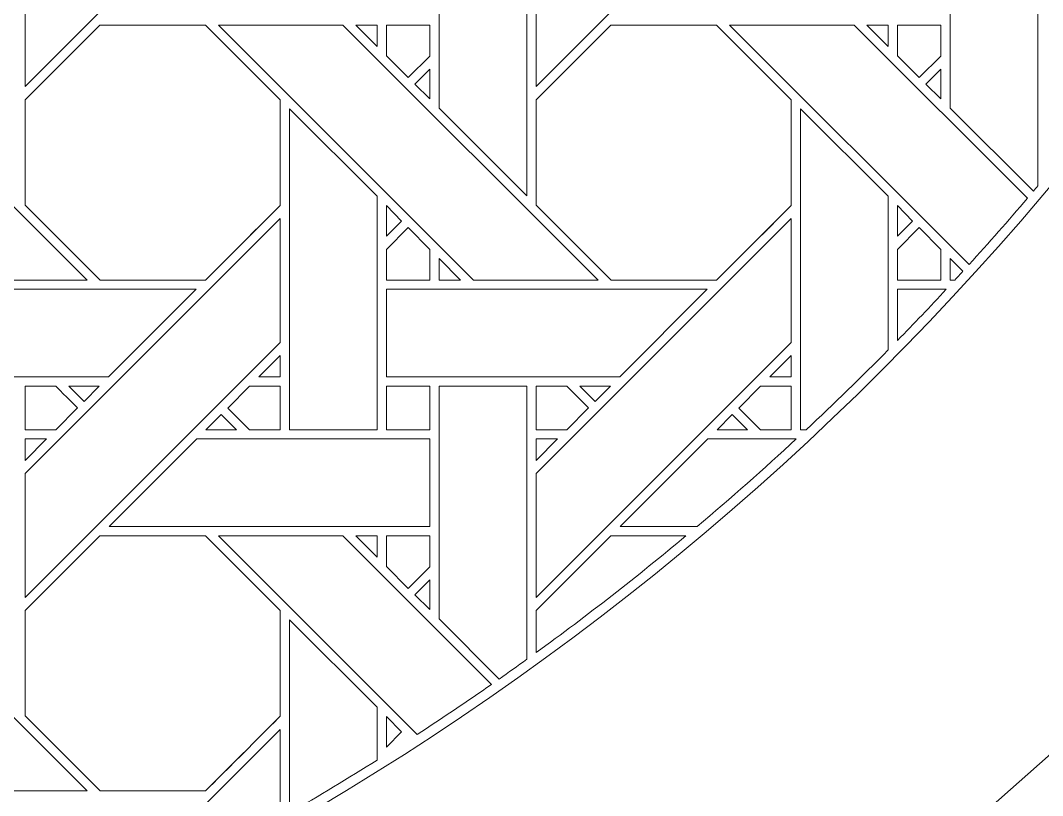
# Model space of a CAD drawing. Header units: inches. Extents: x 6.4 to 18.4, y 3.1 to 15.1.
# Drawn here: x 14.509 to 16.407, y 4.58 to 6.02 of the extents above; entities that cross this region are included whole.
import ezdxf

# ---------------------------------------------------------------- set-up
doc = ezdxf.new("R2010")
doc.units = ezdxf.units.IN
doc.header["$MEASUREMENT"] = 0
doc.layers.add('Design', color=7, linetype='Continuous', lineweight=0)

msp = doc.modelspace()

# ---------------------------------------------------------------- linework, layer by layer
at = {"layer": 'Design'}
for points, knots in [([(12.3829, 15.0948), (9.0691, 15.0948), (6.3829, 12.4085), (6.3829, 9.0948), (6.3829, 5.7811), (9.0691, 3.0948), (12.3829, 3.0948), (15.6966, 3.0948), (18.3829, 5.7811), (18.3829, 9.0948), (18.3829, 12.4085), (15.6966, 15.0948), (12.3829, 15.0948)], [0, 0, 0, 0, 1, 1, 1, 2, 2, 2, 3, 3, 3, 4, 4, 4, 4]), ([(12.3829, 14.3629), (9.4733, 14.3629), (7.1147, 12.0043), (7.1147, 9.0948), (7.1147, 6.1852), (9.4733, 3.8266), (12.3829, 3.8266), (15.2924, 3.8266), (17.651, 6.1852), (17.651, 9.0948), (17.651, 12.0043), (15.2924, 14.3629), (12.3829, 14.3629)], [0, 0, 0, 0, 1, 1, 1, 2, 2, 2, 3, 3, 3, 4, 4, 4, 4]), ([(14.9915, 6.3705), (14.9915, 6.3705), (14.5179, 5.8968), (14.5179, 5.8968), (14.5179, 5.8968), (14.5179, 6.1269), (14.5179, 6.1269), (14.5179, 6.1269), (14.9915, 6.6005), (14.9915, 6.6005), (14.9915, 6.6005), (14.9915, 6.3705), (14.9915, 6.3705)], [0, 0, 0, 0, 1, 1, 1, 2, 2, 2, 3, 3, 3, 4, 4, 4, 4]), ([(15.4666, 6.1269), (15.4666, 6.1269), (15.9403, 6.6005), (15.9403, 6.6005), (15.9403, 6.6005), (15.9403, 6.3705), (15.9403, 6.3705), (15.9403, 6.3705), (15.4666, 5.8968), (15.4666, 5.8968), (15.4666, 5.8968), (15.4666, 6.1269), (15.4666, 6.1269)], [0, 0, 0, 0, 1, 1, 1, 2, 2, 2, 3, 3, 3, 4, 4, 4, 4]), ([(15.4494, 6.289), (15.4494, 6.289), (15.4494, 5.6939), (15.4494, 5.6939), (15.4494, 5.6939), (15.2865, 5.8568), (15.2865, 5.8568), (15.2865, 5.8568), (15.2865, 6.289), (15.2865, 6.289), (15.2865, 6.289), (15.4494, 6.289), (15.4494, 6.289)], [0, 0, 0, 0, 1, 1, 1, 2, 2, 2, 3, 3, 3, 4, 4, 4, 4]), ([(16.3982, 5.7124), (16.3953, 5.709), (16.3925, 5.7057), (16.3897, 5.7024), (16.3897, 5.7024), (16.2352, 5.8568), (16.2352, 5.8568), (16.2352, 5.8568), (16.2352, 6.289), (16.2352, 6.289), (16.2352, 6.289), (16.3982, 6.289), (16.3982, 6.289), (16.3982, 6.289), (16.3982, 5.7124), (16.3982, 5.7124)], [0, 0, 0, 0, 1, 1, 1, 2, 2, 2, 3, 3, 3, 4, 4, 4, 5, 5, 5, 5]), ([(13.9283, 6.0112), (13.9283, 6.0112), (14.1592, 6.0112), (14.1592, 6.0112), (14.1592, 6.0112), (14.6329, 5.5375), (14.6329, 5.5375), (14.6329, 5.5375), (14.4018, 5.5375), (14.4018, 5.5375), (14.4018, 5.5375), (13.9283, 6.0112), (13.9283, 6.0112)], [0, 0, 0, 0, 1, 1, 1, 2, 2, 2, 3, 3, 3, 4, 4, 4, 4]), ([(14.5179, 5.6767), (14.5179, 5.6767), (14.5179, 5.8724), (14.5179, 5.8724), (14.5179, 5.8724), (14.6566, 6.0111), (14.6566, 6.0111), (14.6566, 6.0111), (14.8528, 6.0111), (14.8528, 6.0111), (14.8528, 6.0111), (14.9915, 5.8724), (14.9915, 5.8724), (14.9915, 5.8724), (14.9915, 5.6762), (14.9915, 5.6762), (14.9737, 5.6582), (14.8618, 5.5465), (14.8528, 5.5375), (14.8528, 5.5375), (14.6571, 5.5375), (14.6571, 5.5375), (14.6571, 5.5375), (14.5179, 5.6767), (14.5179, 5.6767)], [0, 0, 0, 0, 1, 1, 1, 2, 2, 2, 3, 3, 3, 4, 4, 4, 5, 5, 5, 6, 6, 6, 7, 7, 7, 8, 8, 8, 8]), ([(14.5179, 5.6767), (14.5179, 5.6767), (14.5179, 5.8724), (14.5179, 5.8724), (14.5179, 5.8724), (14.6566, 6.0111), (14.6566, 6.0111), (14.6566, 6.0111), (14.8528, 6.0111), (14.8528, 6.0111), (14.8528, 6.0111), (14.9915, 5.8724), (14.9915, 5.8724), (14.9915, 5.8724), (14.9915, 5.6762), (14.9915, 5.6762), (14.9737, 5.6582), (14.8617, 5.5464), (14.8528, 5.5375), (14.8528, 5.5375), (14.6571, 5.5375), (14.6571, 5.5375), (14.6571, 5.5375), (14.5179, 5.6767), (14.5179, 5.6767)], [0, 0, 0, 0, 1, 1, 1, 2, 2, 2, 3, 3, 3, 4, 4, 4, 5, 5, 5, 6, 6, 6, 7, 7, 7, 8, 8, 8, 8]), ([(14.877, 6.0112), (14.877, 6.0112), (15.1079, 6.0112), (15.1079, 6.0112), (15.1079, 6.0112), (15.5816, 5.5375), (15.5816, 5.5375), (15.5816, 5.5375), (15.3505, 5.5375), (15.3505, 5.5375), (15.3505, 5.5375), (14.877, 6.0112), (14.877, 6.0112)], [0, 0, 0, 0, 1, 1, 1, 2, 2, 2, 3, 3, 3, 4, 4, 4, 4]), ([(15.1715, 6.0111), (15.1715, 6.0111), (15.1715, 5.9713), (15.1715, 5.9713), (15.1715, 5.9713), (15.1321, 6.0111), (15.1321, 6.0111), (15.1321, 6.0111), (15.1715, 6.0111), (15.1715, 6.0111)], [0, 0, 0, 0, 1, 1, 1, 2, 2, 2, 3, 3, 3, 3]), ([(15.269, 6.0111), (15.269, 6.0111), (15.269, 5.9535), (15.269, 5.9535), (15.269, 5.9535), (15.2291, 5.9136), (15.2291, 5.9136), (15.2291, 5.9136), (15.1887, 5.9539), (15.1887, 5.9539), (15.1887, 5.9539), (15.1887, 6.0111), (15.1887, 6.0111), (15.1887, 6.0111), (15.269, 6.0111), (15.269, 6.0111)], [0, 0, 0, 0, 1, 1, 1, 2, 2, 2, 3, 3, 3, 4, 4, 4, 5, 5, 5, 5]), ([(15.2291, 5.9136), (15.2291, 5.9136), (15.1887, 5.9539), (15.1887, 5.9539), (15.1887, 5.9539), (15.1887, 6.0111), (15.1887, 6.0111), (15.1887, 6.0111), (15.269, 6.0111), (15.269, 6.0111), (15.269, 6.0111), (15.269, 5.9535), (15.269, 5.9535), (15.269, 5.9535), (15.2291, 5.9136), (15.2291, 5.9136)], [0, 0, 0, 0, 1, 1, 1, 2, 2, 2, 3, 3, 3, 4, 4, 4, 5, 5, 5, 5]), ([(15.6053, 6.0111), (15.6053, 6.0111), (15.8015, 6.0111), (15.8015, 6.0111), (15.8015, 6.0111), (15.9403, 5.8724), (15.9403, 5.8724), (15.9403, 5.8724), (15.9403, 5.6762), (15.9403, 5.6762), (15.9225, 5.6582), (15.8105, 5.5465), (15.8016, 5.5375), (15.8016, 5.5375), (15.6058, 5.5375), (15.6058, 5.5375), (15.6058, 5.5375), (15.4666, 5.6767), (15.4666, 5.6767), (15.4666, 5.6767), (15.4666, 5.8724), (15.4666, 5.8724), (15.4666, 5.8724), (15.6053, 6.0111), (15.6053, 6.0111)], [0, 0, 0, 0, 1, 1, 1, 2, 2, 2, 3, 3, 3, 4, 4, 4, 5, 5, 5, 6, 6, 6, 7, 7, 7, 8, 8, 8, 8]), ([(15.6058, 5.5375), (15.6058, 5.5375), (15.4666, 5.6767), (15.4666, 5.6767), (15.4666, 5.6767), (15.4666, 5.8724), (15.4666, 5.8724), (15.4666, 5.8724), (15.6053, 6.0111), (15.6053, 6.0111), (15.6053, 6.0111), (15.8015, 6.0111), (15.8015, 6.0111), (15.8015, 6.0111), (15.9403, 5.8724), (15.9403, 5.8724), (15.9403, 5.8724), (15.9403, 5.6762), (15.9403, 5.6762), (15.9224, 5.6581), (15.8105, 5.5464), (15.8016, 5.5375), (15.8016, 5.5375), (15.6058, 5.5375), (15.6058, 5.5375)], [0, 0, 0, 0, 1, 1, 1, 2, 2, 2, 3, 3, 3, 4, 4, 4, 5, 5, 5, 6, 6, 6, 7, 7, 7, 8, 8, 8, 8]), ([(15.8257, 6.0112), (15.8257, 6.0112), (16.0567, 6.0112), (16.0567, 6.0112), (16.0567, 6.0112), (16.3785, 5.6893), (16.3785, 5.6893), (16.3431, 5.6478), (16.3071, 5.6068), (16.2704, 5.5664), (16.2704, 5.5664), (15.8257, 6.0112), (15.8257, 6.0112)], [0, 0, 0, 0, 1, 1, 1, 2, 2, 2, 3, 3, 3, 4, 4, 4, 4]), ([(16.1202, 6.0111), (16.1202, 6.0111), (16.1202, 5.9713), (16.1202, 5.9713), (16.1202, 5.9713), (16.0808, 6.0111), (16.0808, 6.0111), (16.0808, 6.0111), (16.1202, 6.0111), (16.1202, 6.0111)], [0, 0, 0, 0, 1, 1, 1, 2, 2, 2, 3, 3, 3, 3]), ([(16.2177, 6.0111), (16.2177, 6.0111), (16.2177, 5.9535), (16.2177, 5.9535), (16.2177, 5.9535), (16.1778, 5.9136), (16.1778, 5.9136), (16.1778, 5.9136), (16.1375, 5.9539), (16.1375, 5.9539), (16.1375, 5.9539), (16.1375, 6.0111), (16.1375, 6.0111), (16.1375, 6.0111), (16.2177, 6.0111), (16.2177, 6.0111)], [0, 0, 0, 0, 1, 1, 1, 2, 2, 2, 3, 3, 3, 4, 4, 4, 5, 5, 5, 5]), ([(16.1778, 5.9136), (16.1778, 5.9136), (16.1375, 5.9539), (16.1375, 5.9539), (16.1375, 5.9539), (16.1375, 6.0111), (16.1375, 6.0111), (16.1375, 6.0111), (16.2177, 6.0111), (16.2177, 6.0111), (16.2177, 6.0111), (16.2177, 5.9535), (16.2177, 5.9535), (16.2177, 5.9535), (16.1778, 5.9136), (16.1778, 5.9136)], [0, 0, 0, 0, 1, 1, 1, 2, 2, 2, 3, 3, 3, 4, 4, 4, 5, 5, 5, 5]), ([(15.269, 5.9293), (15.269, 5.9293), (15.269, 5.8741), (15.269, 5.8741), (15.269, 5.8741), (15.2412, 5.9015), (15.2412, 5.9015), (15.2412, 5.9015), (15.269, 5.9293), (15.269, 5.9293)], [0, 0, 0, 0, 1, 1, 1, 2, 2, 2, 3, 3, 3, 3]), ([(16.2177, 5.9293), (16.2177, 5.9293), (16.2177, 5.8741), (16.2177, 5.8741), (16.2177, 5.8741), (16.1899, 5.9015), (16.1899, 5.9015), (16.1899, 5.9015), (16.2177, 5.9293), (16.2177, 5.9293)], [0, 0, 0, 0, 1, 1, 1, 2, 2, 2, 3, 3, 3, 3]), ([(15.1714, 5.6932), (15.1714, 5.6932), (15.1714, 5.2595), (15.1714, 5.2595), (15.1714, 5.2595), (15.0087, 5.2595), (15.0087, 5.2595), (15.0087, 5.2595), (15.0087, 5.8553), (15.0087, 5.8553), (15.0087, 5.8553), (15.1714, 5.6932), (15.1714, 5.6932)], [0, 0, 0, 0, 1, 1, 1, 2, 2, 2, 3, 3, 3, 4, 4, 4, 4]), ([(15.9679, 5.2595), (15.9679, 5.2595), (15.9574, 5.2595), (15.9574, 5.2595), (15.9574, 5.2595), (15.9574, 5.8553), (15.9574, 5.8553), (15.9574, 5.8553), (16.1201, 5.6932), (16.1201, 5.6932), (16.1201, 5.6932), (16.1201, 5.4077), (16.1201, 5.4077), (16.0704, 5.3573), (16.0197, 5.3079), (15.9679, 5.2595)], [0, 0, 0, 0, 1, 1, 1, 2, 2, 2, 3, 3, 3, 4, 4, 4, 5, 5, 5, 5]), ([(15.1887, 5.6189), (15.1887, 5.6189), (15.1887, 5.6757), (15.1887, 5.6757), (15.1887, 5.6757), (15.2169, 5.6471), (15.2169, 5.6471), (15.2169, 5.6471), (15.1887, 5.6189), (15.1887, 5.6189)], [0, 0, 0, 0, 1, 1, 1, 2, 2, 2, 3, 3, 3, 3]), ([(16.1374, 5.6189), (16.1374, 5.6189), (16.1374, 5.6757), (16.1374, 5.6757), (16.1374, 5.6757), (16.1656, 5.6471), (16.1656, 5.6471), (16.1656, 5.6471), (16.1374, 5.6189), (16.1374, 5.6189)], [0, 0, 0, 0, 1, 1, 1, 2, 2, 2, 3, 3, 3, 3]), ([(14.5179, 5.1782), (14.5179, 5.1782), (14.9915, 5.6518), (14.9915, 5.6518), (14.9915, 5.6518), (14.9915, 5.4217), (14.9915, 5.4217), (14.9915, 5.4217), (14.5179, 4.9481), (14.5179, 4.9481), (14.5179, 4.9481), (14.5179, 5.1782), (14.5179, 5.1782)], [0, 0, 0, 0, 1, 1, 1, 2, 2, 2, 3, 3, 3, 4, 4, 4, 4]), ([(15.4666, 4.9481), (15.4666, 4.9481), (15.4666, 5.1782), (15.4666, 5.1782), (15.4666, 5.1782), (15.9403, 5.6518), (15.9403, 5.6518), (15.9403, 5.6518), (15.9403, 5.4217), (15.9403, 5.4217), (15.9403, 5.4217), (15.4666, 4.9481), (15.4666, 4.9481)], [0, 0, 0, 0, 1, 1, 1, 2, 2, 2, 3, 3, 3, 4, 4, 4, 4]), ([(15.1887, 5.5372), (15.1887, 5.5372), (15.1887, 5.5945), (15.1887, 5.5945), (15.1887, 5.5945), (15.2291, 5.6349), (15.2291, 5.6349), (15.2291, 5.6349), (15.2694, 5.5945), (15.2694, 5.5945), (15.2694, 5.5945), (15.2694, 5.5372), (15.2694, 5.5372), (15.2694, 5.5372), (15.1887, 5.5372), (15.1887, 5.5372)], [0, 0, 0, 0, 1, 1, 1, 2, 2, 2, 3, 3, 3, 4, 4, 4, 5, 5, 5, 5]), ([(15.1887, 5.5945), (15.1887, 5.5945), (15.2291, 5.6349), (15.2291, 5.6349), (15.2291, 5.6349), (15.2694, 5.5945), (15.2694, 5.5945), (15.2694, 5.5945), (15.2694, 5.5372), (15.2694, 5.5372), (15.2694, 5.5372), (15.1887, 5.5372), (15.1887, 5.5372), (15.1887, 5.5372), (15.1887, 5.5945), (15.1887, 5.5945)], [0, 0, 0, 0, 1, 1, 1, 2, 2, 2, 3, 3, 3, 4, 4, 4, 5, 5, 5, 5]), ([(16.1375, 5.5945), (16.1375, 5.5945), (16.1778, 5.6349), (16.1778, 5.6349), (16.1778, 5.6349), (16.2181, 5.5945), (16.2181, 5.5945), (16.2181, 5.5945), (16.2181, 5.5372), (16.2181, 5.5372), (16.2181, 5.5372), (16.1375, 5.5372), (16.1375, 5.5372), (16.1375, 5.5372), (16.1375, 5.5945), (16.1375, 5.5945)], [0, 0, 0, 0, 1, 1, 1, 2, 2, 2, 3, 3, 3, 4, 4, 4, 5, 5, 5, 5]), ([(16.1375, 5.5945), (16.1375, 5.5945), (16.1778, 5.6349), (16.1778, 5.6349), (16.1778, 5.6349), (16.2181, 5.5945), (16.2181, 5.5945), (16.2181, 5.5945), (16.2181, 5.5372), (16.2181, 5.5372), (16.2181, 5.5372), (16.1375, 5.5372), (16.1375, 5.5372), (16.1375, 5.5372), (16.1375, 5.5945), (16.1375, 5.5945)], [0, 0, 0, 0, 1, 1, 1, 2, 2, 2, 3, 3, 3, 4, 4, 4, 5, 5, 5, 5]), ([(15.3264, 5.5375), (15.3264, 5.5375), (15.2866, 5.5375), (15.2866, 5.5375), (15.2866, 5.5375), (15.2866, 5.5773), (15.2866, 5.5773), (15.2866, 5.5773), (15.3264, 5.5375), (15.3264, 5.5375)], [0, 0, 0, 0, 1, 1, 1, 2, 2, 2, 3, 3, 3, 3]), ([(16.2354, 5.5375), (16.2354, 5.5375), (16.2354, 5.5773), (16.2354, 5.5773), (16.2354, 5.5773), (16.2589, 5.5538), (16.2589, 5.5538), (16.2539, 5.5483), (16.2489, 5.5429), (16.2439, 5.5375), (16.2439, 5.5375), (16.2354, 5.5375), (16.2354, 5.5375)], [0, 0, 0, 0, 1, 1, 1, 2, 2, 2, 3, 3, 3, 4, 4, 4, 4]), ([(14.24, 5.3576), (14.24, 5.3576), (14.24, 5.5203), (14.24, 5.5203), (14.24, 5.5203), (14.8357, 5.5203), (14.8357, 5.5203), (14.8357, 5.5203), (14.673, 5.3576), (14.673, 5.3576), (14.673, 5.3576), (14.24, 5.3576), (14.24, 5.3576)], [0, 0, 0, 0, 1, 1, 1, 2, 2, 2, 3, 3, 3, 4, 4, 4, 4]), ([(15.1887, 5.3576), (15.1887, 5.3576), (15.1887, 5.5203), (15.1887, 5.5203), (15.1887, 5.5203), (15.7844, 5.5203), (15.7844, 5.5203), (15.7844, 5.5203), (15.6217, 5.3576), (15.6217, 5.3576), (15.6217, 5.3576), (15.1887, 5.3576), (15.1887, 5.3576)], [0, 0, 0, 0, 1, 1, 1, 2, 2, 2, 3, 3, 3, 4, 4, 4, 4]), ([(16.1375, 5.5203), (16.1375, 5.5203), (16.228, 5.5203), (16.228, 5.5203), (16.1982, 5.4882), (16.168, 5.4565), (16.1375, 5.4253), (16.1375, 5.4253), (16.1375, 5.5203), (16.1375, 5.5203)], [0, 0, 0, 0, 1, 1, 1, 2, 2, 2, 3, 3, 3, 3]), ([(14.9915, 5.3973), (14.9915, 5.3973), (14.9915, 5.3576), (14.9915, 5.3576), (14.9915, 5.3576), (14.9517, 5.3576), (14.9517, 5.3576), (14.9517, 5.3576), (14.9915, 5.3973), (14.9915, 5.3973)], [0, 0, 0, 0, 1, 1, 1, 2, 2, 2, 3, 3, 3, 3]), ([(15.9403, 5.3973), (15.9403, 5.3973), (15.9403, 5.3576), (15.9403, 5.3576), (15.9403, 5.3576), (15.9005, 5.3576), (15.9005, 5.3576), (15.9005, 5.3576), (15.9403, 5.3973), (15.9403, 5.3973)], [0, 0, 0, 0, 1, 1, 1, 2, 2, 2, 3, 3, 3, 3]), ([(14.6153, 5.2999), (14.6153, 5.2999), (14.5748, 5.2595), (14.5748, 5.2595), (14.5748, 5.2595), (14.5179, 5.2595), (14.5179, 5.2595), (14.5179, 5.2595), (14.5179, 5.3403), (14.5179, 5.3403), (14.5179, 5.3403), (14.5749, 5.3403), (14.5749, 5.3403), (14.5801, 5.3351), (14.6108, 5.3043), (14.6153, 5.2999)], [0, 0, 0, 0, 1, 1, 1, 2, 2, 2, 3, 3, 3, 4, 4, 4, 5, 5, 5, 5]), ([(14.5179, 5.2595), (14.5179, 5.2595), (14.5179, 5.3403), (14.5179, 5.3403), (14.5179, 5.3403), (14.5749, 5.3403), (14.5749, 5.3403), (14.5801, 5.3351), (14.6108, 5.3043), (14.6153, 5.2999), (14.6153, 5.2999), (14.5748, 5.2595), (14.5748, 5.2595), (14.5748, 5.2595), (14.5179, 5.2595), (14.5179, 5.2595)], [0, 0, 0, 0, 1, 1, 1, 2, 2, 2, 3, 3, 3, 4, 4, 4, 5, 5, 5, 5]), ([(14.5993, 5.3403), (14.5993, 5.3403), (14.6557, 5.3403), (14.6557, 5.3403), (14.6557, 5.3403), (14.6275, 5.3121), (14.6275, 5.3121), (14.6275, 5.3121), (14.5993, 5.3403), (14.5993, 5.3403)], [0, 0, 0, 0, 1, 1, 1, 2, 2, 2, 3, 3, 3, 3]), ([(14.9344, 5.2595), (14.9344, 5.2595), (14.8941, 5.2998), (14.8941, 5.2998), (14.8941, 5.2998), (14.9345, 5.3403), (14.9345, 5.3403), (14.9345, 5.3403), (14.9915, 5.3403), (14.9915, 5.3403), (14.9915, 5.3403), (14.9915, 5.2595), (14.9915, 5.2595), (14.9915, 5.2595), (14.9344, 5.2595), (14.9344, 5.2595)], [0, 0, 0, 0, 1, 1, 1, 2, 2, 2, 3, 3, 3, 4, 4, 4, 5, 5, 5, 5]), ([(14.8941, 5.2998), (14.8941, 5.2998), (14.9345, 5.3403), (14.9345, 5.3403), (14.9345, 5.3403), (14.9915, 5.3403), (14.9915, 5.3403), (14.9915, 5.3403), (14.9915, 5.2595), (14.9915, 5.2595), (14.9915, 5.2595), (14.9344, 5.2595), (14.9344, 5.2595), (14.9344, 5.2595), (14.8941, 5.2998), (14.8941, 5.2998)], [0, 0, 0, 0, 1, 1, 1, 2, 2, 2, 3, 3, 3, 4, 4, 4, 5, 5, 5, 5]), ([(15.269, 5.3403), (15.269, 5.3403), (15.269, 5.2595), (15.269, 5.2595), (15.269, 5.2595), (15.1887, 5.2595), (15.1887, 5.2595), (15.1887, 5.2595), (15.1887, 5.3403), (15.1887, 5.3403), (15.1887, 5.3403), (15.269, 5.3403), (15.269, 5.3403)], [0, 0, 0, 0, 1, 1, 1, 2, 2, 2, 3, 3, 3, 4, 4, 4, 4]), ([(15.1887, 5.2595), (15.1887, 5.2595), (15.1887, 5.3403), (15.1887, 5.3403), (15.1887, 5.3403), (15.269, 5.3403), (15.269, 5.3403), (15.269, 5.3403), (15.269, 5.2595), (15.269, 5.2595), (15.269, 5.2595), (15.1887, 5.2595), (15.1887, 5.2595)], [0, 0, 0, 0, 1, 1, 1, 2, 2, 2, 3, 3, 3, 4, 4, 4, 4]), ([(15.4494, 4.8331), (15.4324, 4.8208), (15.4153, 4.8086), (15.3981, 4.7965), (15.3981, 4.7965), (15.2865, 4.9081), (15.2865, 4.9081), (15.2865, 4.9081), (15.2865, 5.3403), (15.2865, 5.3403), (15.2865, 5.3403), (15.4494, 5.3403), (15.4494, 5.3403), (15.4494, 5.3403), (15.4494, 4.8331), (15.4494, 4.8331)], [0, 0, 0, 0, 1, 1, 1, 2, 2, 2, 3, 3, 3, 4, 4, 4, 5, 5, 5, 5]), ([(15.5237, 5.3403), (15.5288, 5.3351), (15.5596, 5.3043), (15.564, 5.2999), (15.564, 5.2999), (15.5236, 5.2595), (15.5236, 5.2595), (15.5236, 5.2595), (15.4666, 5.2595), (15.4666, 5.2595), (15.4666, 5.2595), (15.4666, 5.3403), (15.4666, 5.3403), (15.4666, 5.3403), (15.5237, 5.3403), (15.5237, 5.3403)], [0, 0, 0, 0, 1, 1, 1, 2, 2, 2, 3, 3, 3, 4, 4, 4, 5, 5, 5, 5]), ([(15.4666, 5.2595), (15.4666, 5.2595), (15.4666, 5.3403), (15.4666, 5.3403), (15.4666, 5.3403), (15.5237, 5.3403), (15.5237, 5.3403), (15.5237, 5.3403), (15.564, 5.2999), (15.564, 5.2999), (15.564, 5.2999), (15.5236, 5.2595), (15.5236, 5.2595), (15.5236, 5.2595), (15.4666, 5.2595), (15.4666, 5.2595)], [0, 0, 0, 0, 1, 1, 1, 2, 2, 2, 3, 3, 3, 4, 4, 4, 5, 5, 5, 5]), ([(15.548, 5.3403), (15.548, 5.3403), (15.6045, 5.3403), (15.6045, 5.3403), (15.6045, 5.3403), (15.5762, 5.3121), (15.5762, 5.3121), (15.5762, 5.3121), (15.548, 5.3403), (15.548, 5.3403)], [0, 0, 0, 0, 1, 1, 1, 2, 2, 2, 3, 3, 3, 3]), ([(15.9403, 5.3403), (15.9403, 5.3403), (15.9403, 5.2595), (15.9403, 5.2595), (15.9403, 5.2595), (15.8832, 5.2595), (15.8832, 5.2595), (15.8832, 5.2595), (15.8428, 5.2998), (15.8428, 5.2998), (15.8428, 5.2998), (15.8832, 5.3403), (15.8832, 5.3403), (15.8832, 5.3403), (15.9403, 5.3403), (15.9403, 5.3403)], [0, 0, 0, 0, 1, 1, 1, 2, 2, 2, 3, 3, 3, 4, 4, 4, 5, 5, 5, 5]), ([(15.8428, 5.2998), (15.8428, 5.2998), (15.8832, 5.3403), (15.8832, 5.3403), (15.8832, 5.3403), (15.9403, 5.3403), (15.9403, 5.3403), (15.9403, 5.3403), (15.9403, 5.2595), (15.9403, 5.2595), (15.9403, 5.2595), (15.8832, 5.2595), (15.8832, 5.2595), (15.8832, 5.2595), (15.8428, 5.2998), (15.8428, 5.2998)], [0, 0, 0, 0, 1, 1, 1, 2, 2, 2, 3, 3, 3, 4, 4, 4, 5, 5, 5, 5]), ([(14.8819, 5.2878), (14.8819, 5.2878), (14.9102, 5.2595), (14.9102, 5.2595), (14.9102, 5.2595), (14.8537, 5.2595), (14.8537, 5.2595), (14.8537, 5.2595), (14.8819, 5.2878), (14.8819, 5.2878)], [0, 0, 0, 0, 1, 1, 1, 2, 2, 2, 3, 3, 3, 3]), ([(15.8307, 5.2878), (15.8307, 5.2878), (15.8589, 5.2595), (15.8589, 5.2595), (15.8589, 5.2595), (15.8024, 5.2595), (15.8024, 5.2595), (15.8024, 5.2595), (15.8307, 5.2878), (15.8307, 5.2878)], [0, 0, 0, 0, 1, 1, 1, 2, 2, 2, 3, 3, 3, 3]), ([(14.5577, 5.2424), (14.5577, 5.2424), (14.5179, 5.2025), (14.5179, 5.2025), (14.5179, 5.2025), (14.5179, 5.2424), (14.5179, 5.2424), (14.5179, 5.2424), (14.5577, 5.2424), (14.5577, 5.2424)], [0, 0, 0, 0, 1, 1, 1, 2, 2, 2, 3, 3, 3, 3]), ([(14.6737, 5.0796), (14.6737, 5.0796), (14.8365, 5.2424), (14.8365, 5.2424), (14.8365, 5.2424), (15.269, 5.2424), (15.269, 5.2424), (15.269, 5.2424), (15.269, 5.0796), (15.269, 5.0796), (15.269, 5.0796), (14.6737, 5.0796), (14.6737, 5.0796)], [0, 0, 0, 0, 1, 1, 1, 2, 2, 2, 3, 3, 3, 4, 4, 4, 4]), ([(15.5064, 5.2424), (15.5064, 5.2424), (15.4666, 5.2025), (15.4666, 5.2025), (15.4666, 5.2025), (15.4666, 5.2424), (15.4666, 5.2424), (15.4666, 5.2424), (15.5064, 5.2424), (15.5064, 5.2424)], [0, 0, 0, 0, 1, 1, 1, 2, 2, 2, 3, 3, 3, 3]), ([(15.7654, 5.0796), (15.7654, 5.0796), (15.6224, 5.0796), (15.6224, 5.0796), (15.6224, 5.0796), (15.7853, 5.2424), (15.7853, 5.2424), (15.7853, 5.2424), (15.9495, 5.2424), (15.9495, 5.2424), (15.8894, 5.1867), (15.828, 5.1324), (15.7654, 5.0796)], [0, 0, 0, 0, 1, 1, 1, 2, 2, 2, 3, 3, 3, 4, 4, 4, 4]), ([(13.9283, 5.0624), (13.9283, 5.0624), (14.1592, 5.0624), (14.1592, 5.0624), (14.1592, 5.0624), (14.6329, 4.5888), (14.6329, 4.5888), (14.6329, 4.5888), (14.4018, 4.5888), (14.4018, 4.5888), (14.4018, 4.5888), (13.9283, 5.0624), (13.9283, 5.0624)], [0, 0, 0, 0, 1, 1, 1, 2, 2, 2, 3, 3, 3, 4, 4, 4, 4]), ([(14.5179, 4.9237), (14.5179, 4.9237), (14.6566, 5.0624), (14.6566, 5.0624), (14.6566, 5.0624), (14.8528, 5.0624), (14.8528, 5.0624), (14.8528, 5.0624), (14.9915, 4.9237), (14.9915, 4.9237), (14.9915, 4.9237), (14.9915, 4.7274), (14.9915, 4.7274), (14.9737, 4.7095), (14.8618, 4.5978), (14.8528, 4.5888), (14.8528, 4.5888), (14.6571, 4.5888), (14.6571, 4.5888), (14.6571, 4.5888), (14.5179, 4.728), (14.5179, 4.728), (14.5179, 4.728), (14.5179, 4.9237), (14.5179, 4.9237)], [0, 0, 0, 0, 1, 1, 1, 2, 2, 2, 3, 3, 3, 4, 4, 4, 5, 5, 5, 6, 6, 6, 7, 7, 7, 8, 8, 8, 8]), ([(14.5179, 4.728), (14.5179, 4.728), (14.5179, 4.9237), (14.5179, 4.9237), (14.5179, 4.9237), (14.6566, 5.0624), (14.6566, 5.0624), (14.6566, 5.0624), (14.8528, 5.0624), (14.8528, 5.0624), (14.8528, 5.0624), (14.9915, 4.9237), (14.9915, 4.9237), (14.9915, 4.9237), (14.9915, 4.7274), (14.9915, 4.7274), (14.9736, 4.7094), (14.8617, 4.5977), (14.8528, 4.5888), (14.8528, 4.5888), (14.6571, 4.5888), (14.6571, 4.5888), (14.6571, 4.5888), (14.5179, 4.728), (14.5179, 4.728)], [0, 0, 0, 0, 1, 1, 1, 2, 2, 2, 3, 3, 3, 4, 4, 4, 5, 5, 5, 6, 6, 6, 7, 7, 7, 8, 8, 8, 8]), ([(14.877, 5.0624), (14.877, 5.0624), (15.1079, 5.0624), (15.1079, 5.0624), (15.1079, 5.0624), (15.3838, 4.7865), (15.3838, 4.7865), (15.3384, 4.7548), (15.2924, 4.7238), (15.2459, 4.6935), (15.2459, 4.6935), (14.877, 5.0624), (14.877, 5.0624)], [0, 0, 0, 0, 1, 1, 1, 2, 2, 2, 3, 3, 3, 4, 4, 4, 4]), ([(15.1715, 5.0624), (15.1715, 5.0624), (15.1715, 5.0226), (15.1715, 5.0226), (15.1715, 5.0226), (15.1321, 5.0624), (15.1321, 5.0624), (15.1321, 5.0624), (15.1715, 5.0624), (15.1715, 5.0624)], [0, 0, 0, 0, 1, 1, 1, 2, 2, 2, 3, 3, 3, 3]), ([(15.269, 5.0624), (15.269, 5.0624), (15.269, 5.0048), (15.269, 5.0048), (15.269, 5.0048), (15.2291, 4.9648), (15.2291, 4.9648), (15.2291, 4.9648), (15.1887, 5.0052), (15.1887, 5.0052), (15.1887, 5.0052), (15.1887, 5.0624), (15.1887, 5.0624), (15.1887, 5.0624), (15.269, 5.0624), (15.269, 5.0624)], [0, 0, 0, 0, 1, 1, 1, 2, 2, 2, 3, 3, 3, 4, 4, 4, 5, 5, 5, 5]), ([(15.2291, 4.9648), (15.2291, 4.9648), (15.1887, 5.0052), (15.1887, 5.0052), (15.1887, 5.0052), (15.1887, 5.0624), (15.1887, 5.0624), (15.1887, 5.0624), (15.269, 5.0624), (15.269, 5.0624), (15.269, 5.0624), (15.269, 5.0048), (15.269, 5.0048), (15.269, 5.0048), (15.2291, 4.9648), (15.2291, 4.9648)], [0, 0, 0, 0, 1, 1, 1, 2, 2, 2, 3, 3, 3, 4, 4, 4, 5, 5, 5, 5]), ([(15.4666, 4.8455), (15.4666, 4.8455), (15.4666, 4.9237), (15.4666, 4.9237), (15.4666, 4.9237), (15.6053, 5.0624), (15.6053, 5.0624), (15.6053, 5.0624), (15.7448, 5.0624), (15.7448, 5.0624), (15.6546, 4.9871), (15.5618, 4.9147), (15.4666, 4.8455)], [0, 0, 0, 0, 1, 1, 1, 2, 2, 2, 3, 3, 3, 4, 4, 4, 4]), ([(15.6053, 5.0624), (15.6053, 5.0624), (15.7448, 5.0624), (15.7448, 5.0624), (15.6546, 4.9871), (15.5618, 4.9147), (15.4666, 4.8455), (15.4666, 4.8455), (15.4666, 4.9237), (15.4666, 4.9237), (15.4666, 4.9237), (15.6053, 5.0624), (15.6053, 5.0624)], [0, 0, 0, 0, 1, 1, 1, 2, 2, 2, 3, 3, 3, 4, 4, 4, 4]), ([(15.269, 4.9806), (15.269, 4.9806), (15.269, 4.9254), (15.269, 4.9254), (15.269, 4.9254), (15.2412, 4.9528), (15.2412, 4.9528), (15.2412, 4.9528), (15.269, 4.9806), (15.269, 4.9806)], [0, 0, 0, 0, 1, 1, 1, 2, 2, 2, 3, 3, 3, 3]), ([(15.0087, 4.5477), (15.0087, 4.5477), (15.0087, 4.9066), (15.0087, 4.9066), (15.0087, 4.9066), (15.1714, 4.7445), (15.1714, 4.7445), (15.1714, 4.7445), (15.1714, 4.6458), (15.1714, 4.6458), (15.1178, 4.6122), (15.0635, 4.5794), (15.0087, 4.5477)], [0, 0, 0, 0, 1, 1, 1, 2, 2, 2, 3, 3, 3, 4, 4, 4, 4]), ([(15.2169, 4.6984), (15.2169, 4.6984), (15.1887, 4.6702), (15.1887, 4.6702), (15.1887, 4.6702), (15.1887, 4.727), (15.1887, 4.727), (15.1887, 4.727), (15.2169, 4.6984), (15.2169, 4.6984)], [0, 0, 0, 0, 1, 1, 1, 2, 2, 2, 3, 3, 3, 3]), ([(14.9915, 4.5377), (14.8782, 4.4727), (14.7621, 4.4118), (14.6436, 4.3552), (14.6436, 4.3552), (14.9915, 4.703), (14.9915, 4.703), (14.9915, 4.703), (14.9915, 4.5377), (14.9915, 4.5377)], [0, 0, 0, 0, 1, 1, 1, 2, 2, 2, 3, 3, 3, 3])]:
    msp.add_open_spline(points, degree=3, knots=knots, dxfattribs=at)

doc.saveas('drawing.dxf')
